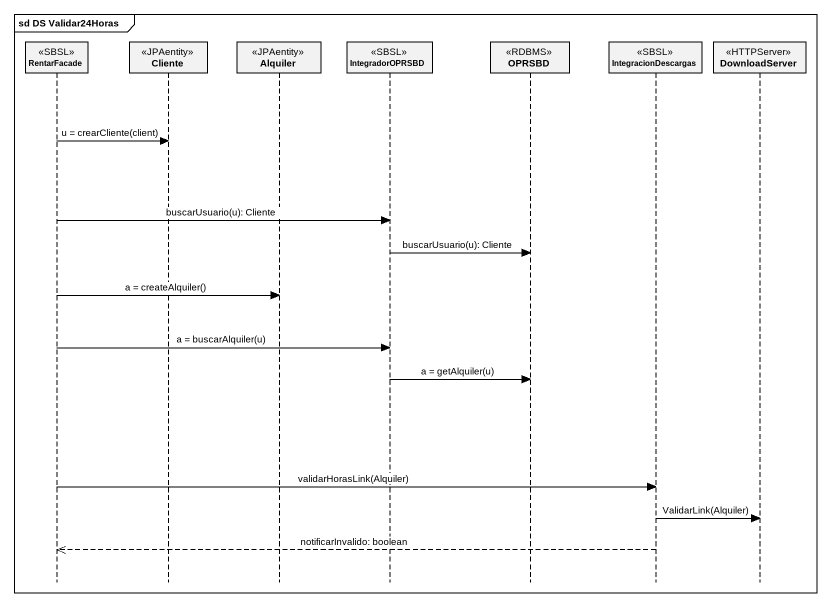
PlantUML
@startuml
mainframe sd DS Validar24Horas
hide footbox
participant RentarFacade <<SBSL>>
participant Cliente <<JPAentity>>
participant Alquiler <<JPAentity>>
participant IntegradorOPRSBD <<SBSL>>
participant OPRSBD <<RDBMS>>
participant IntegracionDescargas <<SBSL>>
participant DownloadServer <<HTTPServer>>

RentarFacade -> Cliente : u = crearCliente(client)
RentarFacade -> IntegradorOPRSBD : buscarUsuario(u): Cliente
IntegradorOPRSBD -> OPRSBD : buscarUsuario(u): Cliente
RentarFacade -> Alquiler : a = createAlquiler()
RentarFacade -> IntegradorOPRSBD : a = buscarAlquiler(u)
IntegradorOPRSBD -> OPRSBD : a = getAlquiler(u)
RentarFacade -> IntegracionDescargas : validarHorasLink(Alquiler)
IntegracionDescargas -> DownloadServer : ValidarLink(Alquiler)
IntegracionDescargas -->> RentarFacade : notificarInvalido: boolean
@enduml
